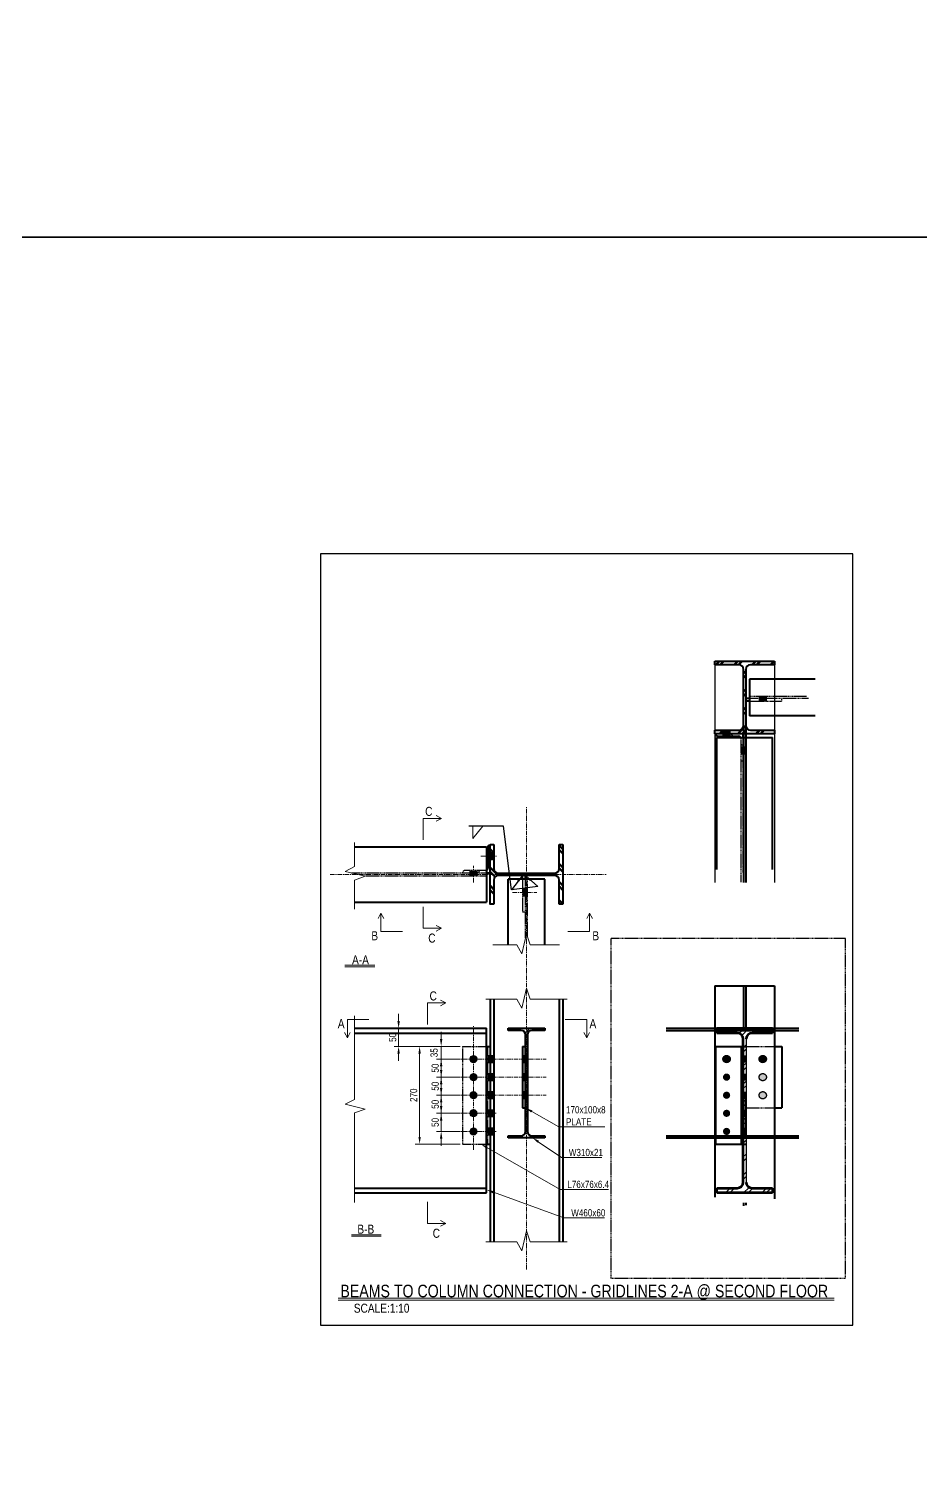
# Model space of a CAD drawing. Header units: millimetres. Extents: x -31954 to 493870, y 99509 to 604061.
# Drawn here: x 396560 to 399025, y 445863 to 449820 of the extents above; entities that cross this region are included whole.
import ezdxf
from ezdxf import colors
from ezdxf.entities.mleader import LeaderData, LeaderLine
from ezdxf.math import Vec2, Vec3

# ---------------------------------------------------------------- set-up
doc = ezdxf.new("R2010")
doc.units = ezdxf.units.MM
doc.header["$LTSCALE"] = 10
for name, pattern in [('ACAD_ISO02W100', [15, 12, -3]), ('ACAD_ISO03W100', [30, 12, -18]), ('Center', [2, 1.25, -0.25, 0.25, -0.25]), ('DASHED2', [0.375, 0.25, -0.125])]:
    doc.linetypes.add(name, pattern=pattern)
for name, color, linetype, lineweight in [('A-ANNOTATIONS', 1, 'Continuous', 9), ('S-ANNOTATIONS', 1, 'Continuous', 9), ('S-BEAM-STEEL-SECTION', 4, 'Continuous', 20), ('S-COLUMN-STEEL-PLAN', 4, 'Continuous', 50), ('S-COLUMN-STEEL-SECTION', 4, 'Continuous', 25), ('S-GRID', 6, 'Center', 9), ('S-HATCH', 9, 'Continuous', 0)]:
    doc.layers.add(name, color=color, linetype=linetype, lineweight=lineweight)
doc.styles.add('001 Title Text', font='arial.ttf', dxfattribs={"width": 0.8, "height": 3.5})
doc.styles.add('Anno Text High', font='arial.ttf', dxfattribs={"width": 0.8, "height": 2.5})
doc.styles.add('AnnoText', font='arial.ttf', dxfattribs={"width": 0.8, "height": 2})
doc.styles.add('Dimension Text', font='arial.ttf', dxfattribs={"width": 0.8})
doc.dimstyles.new('DIM 010', dxfattribs={"dimscale": 10, "dimtxt": 2, "dimasz": 2, "dimexe": 1.25, "dimexo": 0.625, "dimtad": 1, "dimdec": 0, "dimdsep": 46, "dimtxsty": 'Dimension Text', "dimcen": 2.5, "dimadec": 0, "dimazin": 0, "dimtfac": 1, "dimtdec": 0, "dimtmove": 0, "dimatfit": 3, "dimfxl": 1, "dimarcsym": 0})

msp = doc.modelspace()

# ---------------------------------------------------------------- hatches: boundary and pattern name
at = {"layer": 'S-BEAM-STEEL-SECTION'}
h = msp.add_hatch(color=256, dxfattribs=at)
h.dxf.hatch_style = 1
h.paths.add_polyline_path([(398599.1, 447966.7), (398599.1, 447960.9), (398589.1, 447960.9), (398589.1, 447966.7)])
h.paths.add_polyline_path([(398599.1, 447974), (398599.1, 447966.7), (398589.1, 447966.7), (398589.1, 447974)])
h.paths.add_polyline_path([(398589.1, 447974), (398589.1, 447966.7), (398579.1, 447966.7), (398579.1, 447974)])
h.paths.add_polyline_path([(398589.1, 447966.7), (398589.1, 447960.9), (398579.1, 447960.9), (398579.1, 447966.7)])
h = msp.add_hatch(color=256, dxfattribs=at)
h.dxf.hatch_style = 1
h.paths.add_polyline_path([(398479.1, 447870.7), (398479.1, 447864.6), (398489.1, 447864.6), (398489.1, 447870.7)])
h.paths.add_polyline_path([(398479.1, 447881.2), (398479.1, 447870.7), (398489.1, 447870.7), (398489.1, 447881.2)])
h.paths.add_polyline_path([(398489.1, 447881.2), (398489.1, 447870.7), (398499.1, 447870.7), (398499.1, 447881.2)])
h.paths.add_polyline_path([(398489.1, 447870.7), (398489.1, 447864.6), (398499.1, 447864.6), (398499.1, 447870.7)])
h = msp.add_hatch(color=256, dxfattribs=at)
h.dxf.hatch_style = 1
h.paths.add_polyline_path([(398539.1, 447815), (398543.1, 447815), (398543.1, 447825), (398539.1, 447825)])
h.paths.add_polyline_path([(398528.8, 447815), (398539.1, 447815), (398539.1, 447825), (398528.7, 447825)])
h.paths.add_polyline_path([(398528.7, 447825), (398539.1, 447825), (398535.1, 447835), (398528.8, 447835)])
h.paths.add_polyline_path([(398539.1, 447825), (398543.1, 447825), (398543.1, 447835), (398535.1, 447835)])
h = msp.add_hatch(color=256, dxfattribs=at)
h.dxf.hatch_style = 1
h.paths.add_polyline_path([(397835.2, 447542.6), (397829.2, 447542.6), (397829.2, 447532.6), (397835.2, 447532.6)])
h.paths.add_polyline_path([(397845.8, 447542.6), (397835.2, 447542.6), (397835.2, 447532.6), (397845.8, 447532.6)])
h.paths.add_polyline_path([(397845.8, 447532.6), (397835.2, 447532.6), (397835.2, 447522.6), (397845.8, 447522.6)])
h.paths.add_polyline_path([(397835.2, 447532.6), (397829.2, 447532.6), (397829.2, 447522.6), (397835.2, 447522.6)])
h = msp.add_hatch(color=256, dxfattribs=at)
h.dxf.hatch_style = 1
h.paths.add_polyline_path([(397779.6, 447482.6), (397779.6, 447478.6), (397789.6, 447478.6), (397789.6, 447482.6)])
h.paths.add_polyline_path([(397779.6, 447492.9), (397779.6, 447482.6), (397789.6, 447482.6), (397789.6, 447493)])
h.paths.add_polyline_path([(397789.6, 447493), (397789.6, 447482.6), (397799.6, 447486.6), (397799.6, 447492.9)])
h.paths.add_polyline_path([(397789.6, 447482.6), (397789.6, 447478.6), (397799.6, 447478.6), (397799.6, 447486.6)])
h = msp.add_hatch(color=256, dxfattribs=at)
h.dxf.hatch_style = 1
h.paths.add_polyline_path([(397931.3, 447422.6), (397925.5, 447422.6), (397925.5, 447432.6), (397931.3, 447432.6)])
h.paths.add_polyline_path([(397938.6, 447422.6), (397931.3, 447422.6), (397931.3, 447432.6), (397938.6, 447432.6)])
h.paths.add_polyline_path([(397938.6, 447432.6), (397931.3, 447432.6), (397931.3, 447442.6), (397938.6, 447442.6)])
h.paths.add_polyline_path([(397931.3, 447432.6), (397925.5, 447432.6), (397925.5, 447442.6), (397931.3, 447442.6)])
h = msp.add_hatch(color=256, dxfattribs=at)
h.dxf.hatch_style = 1
h.paths.add_polyline_path([(397789.6, 446982.2, 0.414214), (397779.6, 446972.2), (397789.6, 446972.2)])
h = msp.add_hatch(color=256, dxfattribs=at)
h.dxf.hatch_style = 1
h.paths.add_polyline_path([(397779.6, 446972.2, 0.414214), (397789.6, 446962.2), (397789.6, 446972.2)])
h = msp.add_hatch(color=256, dxfattribs=at)
h.dxf.hatch_style = 1
h.paths.add_polyline_path([(397789.6, 446972.2), (397799.6, 446972.2, 0.414214), (397789.6, 446982.2)])
h = msp.add_hatch(color=256, dxfattribs=at)
h.dxf.hatch_style = 1
h.paths.add_polyline_path([(397789.6, 446962.2, 0.414214), (397799.6, 446972.2), (397789.6, 446972.2)])
h = msp.add_hatch(color=256, dxfattribs=at)
h.dxf.hatch_style = 1
h.paths.add_polyline_path([(397829.2, 446972.2), (397835.6, 446972.2), (397835.6, 446982.2), (397829.2, 446982.2)])
h.paths.add_polyline_path([(397835.6, 446972.2), (397845.8, 446972.2), (397845.8, 446982.2), (397835.6, 446982.2)])
h.paths.add_polyline_path([(397835.6, 446962.2), (397845.8, 446962.2), (397845.8, 446972.2), (397835.6, 446972.2)])
h.paths.add_polyline_path([(397835.6, 446972.2), (397829.2, 446972.2), (397829.2, 446962.2), (397835.6, 446962.2)])
h = msp.add_hatch(color=256, dxfattribs=at)
h.dxf.hatch_style = 1
h.paths.add_polyline_path([(397931.3, 446962.2), (397925.5, 446962.2), (397925.5, 446972.2), (397931.3, 446972.2)])
h.paths.add_polyline_path([(397938.6, 446962.2), (397931.3, 446962.2), (397931.3, 446972.2), (397938.6, 446972.2)])
h.paths.add_polyline_path([(397938.6, 446972.2), (397931.3, 446972.2), (397931.3, 446982.2), (397938.6, 446982.2)])
h.paths.add_polyline_path([(397931.3, 446972.2), (397925.5, 446972.2), (397925.5, 446982.2), (397931.3, 446982.2)])
h = msp.add_hatch(color=256, dxfattribs=at)
h.dxf.hatch_style = 1
h.paths.add_polyline_path([(398499.1, 446972.2, 1), (398479.1, 446972.2, 1)])
h = msp.add_hatch(color=256, dxfattribs=at)
h.dxf.hatch_style = 1
h.paths.add_polyline_path([(398539, 446962.2), (398543, 446962.2), (398543, 446972.2), (398539, 446972.2)])
h.paths.add_polyline_path([(398528.7, 446962.2), (398539, 446962.2), (398539, 446972.2), (398528.7, 446972.2)])
h.paths.add_polyline_path([(398528.7, 446972.2), (398539, 446972.2), (398535, 446982.2), (398528.7, 446982.2)])
h.paths.add_polyline_path([(398539, 446972.2), (398543, 446972.2), (398543, 446982.2), (398535, 446982.2)])
h = msp.add_hatch(color=256, dxfattribs=at)
h.dxf.hatch_style = 1
h.paths.add_polyline_path([(398599.1, 446972.2, 1), (398579.1, 446972.2, 1)])
h = msp.add_hatch(color=256, dxfattribs=at)
h.dxf.hatch_style = 1
h.paths.add_polyline_path([(397789.6, 446932.2, 0.414214), (397779.6, 446922.2), (397789.6, 446922.2)])
h = msp.add_hatch(color=256, dxfattribs=at)
h.dxf.hatch_style = 1
h.paths.add_polyline_path([(397789.6, 446922.2), (397779.6, 446922.2, 0.414214), (397789.6, 446912.2)])
h = msp.add_hatch(color=256, dxfattribs=at)
h.dxf.hatch_style = 1
h.paths.add_polyline_path([(397799.6, 446922.2, 0.414214), (397789.6, 446932.2), (397789.6, 446922.2)])
h = msp.add_hatch(color=256, dxfattribs=at)
h.dxf.hatch_style = 1
h.paths.add_polyline_path([(397799.6, 446922.2), (397789.6, 446922.2), (397789.6, 446912.2, 0.414214)])
h = msp.add_hatch(color=256, dxfattribs=at)
h.dxf.hatch_style = 1
h.paths.add_polyline_path([(397835.6, 446932.2), (397829.2, 446932.2), (397829.2, 446922.2), (397835.6, 446922.2)])
h.paths.add_polyline_path([(397845.8, 446932.2), (397835.6, 446932.2), (397835.6, 446922.2), (397845.8, 446922.2)])
h.paths.add_polyline_path([(397845.8, 446922.2), (397835.6, 446922.2), (397835.6, 446912.2), (397845.8, 446912.2)])
h.paths.add_polyline_path([(397835.6, 446922.2), (397829.2, 446922.2), (397829.2, 446912.2), (397835.6, 446912.2)])
h = msp.add_hatch(color=256, dxfattribs=at)
h.dxf.hatch_style = 1
h.paths.add_polyline_path([(397931.3, 446912.2), (397925.5, 446912.2), (397925.5, 446922.2), (397931.3, 446922.2)])
h.paths.add_polyline_path([(397938.6, 446912.2), (397931.3, 446912.2), (397931.3, 446922.2), (397938.6, 446922.2)])
h.paths.add_polyline_path([(397938.6, 446922.2), (397931.3, 446922.2), (397931.3, 446932.2), (397938.6, 446932.2)])
h.paths.add_polyline_path([(397931.3, 446922.2), (397925.5, 446922.2), (397925.5, 446932.2), (397931.3, 446932.2)])
h = msp.add_hatch(color=256, dxfattribs=at)
h.dxf.hatch_style = 1
h.paths.add_polyline_path([(398499.1, 446922.2, 1), (398479.1, 446922.2, 1)])
h = msp.add_hatch(color=256, dxfattribs=at)
h.dxf.hatch_style = 1
h.paths.add_polyline_path([(398539.1, 446912.2), (398543.1, 446912.2), (398543.1, 446922.2), (398539.1, 446922.2)])
h.paths.add_polyline_path([(398528.8, 446912.2), (398539.1, 446912.2), (398539.1, 446922.2), (398528.7, 446922.2)])
h.paths.add_polyline_path([(398528.7, 446922.2), (398539.1, 446922.2), (398535.1, 446932.2), (398528.8, 446932.2)])
h.paths.add_polyline_path([(398539.1, 446922.2), (398543.1, 446922.2), (398543.1, 446932.2), (398535.1, 446932.2)])
h = msp.add_hatch(color=256, dxfattribs=at)
h.dxf.hatch_style = 1
h.paths.add_polyline_path([(398579.1, 446872.2, 1), (398599.1, 446872.2, 1)])
h.paths.add_polyline_path([(398579.1, 446922.2, 1), (398599.1, 446922.2, 1)])
h = msp.add_hatch(color=256, dxfattribs=at)
h.dxf.hatch_style = 1
h.paths.add_polyline_path([(397789.6, 446882.2, 0.414214), (397779.6, 446872.2), (397789.6, 446872.2)])
h = msp.add_hatch(color=256, dxfattribs=at)
h.dxf.hatch_style = 1
h.paths.add_polyline_path([(397789.6, 446872.2), (397779.6, 446872.2, 0.414214), (397789.6, 446862.2)])
h = msp.add_hatch(color=256, dxfattribs=at)
h.dxf.hatch_style = 1
h.paths.add_polyline_path([(397789.6, 446872.2), (397799.6, 446872.2, 0.414214), (397789.6, 446882.2)])
h = msp.add_hatch(color=256, dxfattribs=at)
h.dxf.hatch_style = 1
h.paths.add_polyline_path([(397799.6, 446872.2), (397789.6, 446872.2), (397789.6, 446862.2, 0.414214)])
h = msp.add_hatch(color=256, dxfattribs=at)
h.dxf.hatch_style = 1
h.paths.add_polyline_path([(397835.6, 446882.2), (397829.2, 446882.2), (397829.2, 446872.2), (397835.6, 446872.2)])
h.paths.add_polyline_path([(397845.8, 446882.2), (397835.6, 446882.2), (397835.6, 446872.2), (397845.8, 446872.2)])
h.paths.add_polyline_path([(397845.8, 446872.2), (397835.6, 446872.2), (397835.6, 446862.2), (397845.8, 446862.2)])
h.paths.add_polyline_path([(397835.6, 446872.2), (397829.2, 446872.2), (397829.2, 446862.2), (397835.6, 446862.2)])
h = msp.add_hatch(color=256, dxfattribs=at)
h.dxf.hatch_style = 1
h.paths.add_polyline_path([(397931.3, 446862.2), (397925.5, 446862.2), (397925.5, 446872.2), (397931.3, 446872.2)])
h.paths.add_polyline_path([(397938.6, 446862.2), (397931.3, 446862.2), (397931.3, 446872.2), (397938.6, 446872.2)])
h.paths.add_polyline_path([(397938.6, 446872.2), (397931.3, 446872.2), (397931.3, 446882.2), (397938.6, 446882.2)])
h.paths.add_polyline_path([(397931.3, 446872.2), (397925.5, 446872.2), (397925.5, 446882.2), (397931.3, 446882.2)])
h = msp.add_hatch(color=256, dxfattribs=at)
h.dxf.hatch_style = 1
h.paths.add_polyline_path([(398499.1, 446872.2, 1), (398479.1, 446872.2, 1)])
h = msp.add_hatch(color=256, dxfattribs=at)
h.dxf.hatch_style = 1
h.paths.add_polyline_path([(398539.1, 446862.2), (398543.1, 446862.2), (398543.1, 446872.2), (398539.1, 446872.2)])
h.paths.add_polyline_path([(398528.8, 446862.2), (398539.1, 446862.2), (398539.1, 446872.2), (398528.7, 446872.2)])
h.paths.add_polyline_path([(398528.7, 446872.2), (398539.1, 446872.2), (398535.1, 446882.2), (398528.8, 446882.2)])
h.paths.add_polyline_path([(398539.1, 446872.2), (398543.1, 446872.2), (398543.1, 446882.2), (398535.1, 446882.2)])
h = msp.add_hatch(color=256, dxfattribs=at)
h.dxf.hatch_style = 1
h.paths.add_polyline_path([(397789.6, 446832.2, 0.414214), (397779.6, 446822.2), (397789.6, 446822.2)])
h = msp.add_hatch(color=256, dxfattribs=at)
h.dxf.hatch_style = 1
h.paths.add_polyline_path([(397789.6, 446822.2), (397799.6, 446822.2, 0.414214), (397789.6, 446832.2)])
h = msp.add_hatch(color=256, dxfattribs=at)
h.dxf.hatch_style = 1
h.paths.add_polyline_path([(397835.6, 446832.2), (397829.2, 446832.2), (397829.2, 446822.2), (397835.6, 446822.2)])
h.paths.add_polyline_path([(397845.8, 446832.2), (397835.6, 446832.2), (397835.6, 446822.2), (397845.8, 446822.2)])
h.paths.add_polyline_path([(397845.8, 446822.2), (397835.6, 446822.2), (397835.6, 446812.2), (397845.8, 446812.2)])
h.paths.add_polyline_path([(397835.6, 446822.2), (397829.2, 446822.2), (397829.2, 446812.2), (397835.6, 446812.2)])
h = msp.add_hatch(color=256, dxfattribs=at)
h.dxf.hatch_style = 1
h.paths.add_polyline_path([(398499.1, 446822.2, 1), (398479.1, 446822.2, 1)])
h = msp.add_hatch(color=256, dxfattribs=at)
h.dxf.hatch_style = 1
h.paths.add_polyline_path([(398539, 446812.2), (398543, 446812.2), (398543, 446822.2), (398539, 446822.2)])
h.paths.add_polyline_path([(398528.7, 446812.2), (398539, 446812.2), (398539, 446822.2), (398528.7, 446822.2)])
h.paths.add_polyline_path([(398528.7, 446822.2), (398539, 446822.2), (398535, 446832.2), (398528.7, 446832.2)])
h.paths.add_polyline_path([(398539, 446822.2), (398543, 446822.2), (398543, 446832.2), (398535, 446832.2)])
h = msp.add_hatch(color=256, dxfattribs=at)
h.dxf.hatch_style = 1
h.paths.add_polyline_path([(397789.6, 446822.2), (397779.6, 446822.2, 0.414214), (397789.6, 446812.2)])
h = msp.add_hatch(color=256, dxfattribs=at)
h.dxf.hatch_style = 1
h.paths.add_polyline_path([(397799.6, 446822.2), (397789.6, 446822.2), (397789.6, 446812.2, 0.414214)])
h = msp.add_hatch(color=256, dxfattribs=at)
h.dxf.hatch_style = 1
h.paths.add_polyline_path([(397789.6, 446782.2, 0.414214), (397779.6, 446772.2), (397789.6, 446772.2)])
h = msp.add_hatch(color=256, dxfattribs=at)
h.dxf.hatch_style = 1
h.paths.add_polyline_path([(397789.6, 446772.2), (397779.6, 446772.2, 0.414214), (397789.6, 446762.2)])
h = msp.add_hatch(color=256, dxfattribs=at)
h.dxf.hatch_style = 1
h.paths.add_polyline_path([(397789.6, 446772.2), (397799.6, 446772.2, 0.414214), (397789.6, 446782.2)])
h = msp.add_hatch(color=256, dxfattribs=at)
h.dxf.hatch_style = 1
h.paths.add_polyline_path([(397799.6, 446772.2), (397789.6, 446772.2), (397789.6, 446762.2, 0.414214)])
h = msp.add_hatch(color=256, dxfattribs=at)
h.dxf.hatch_style = 1
h.paths.add_polyline_path([(397835.6, 446782.2), (397829.2, 446782.2), (397829.2, 446772.2), (397835.6, 446772.2)])
h.paths.add_polyline_path([(397845.8, 446782.2), (397835.6, 446782.2), (397835.6, 446772.2), (397845.8, 446772.2)])
h.paths.add_polyline_path([(397845.8, 446772.2), (397835.6, 446772.2), (397835.6, 446762.2), (397845.8, 446762.2)])
h.paths.add_polyline_path([(397835.6, 446772.2), (397829.2, 446772.2), (397829.2, 446762.2), (397835.6, 446762.2)])
h = msp.add_hatch(color=256, dxfattribs=at)
h.dxf.hatch_style = 1
h.paths.add_polyline_path([(398499.1, 446772.2, 1), (398479.1, 446772.2, 1)])
h = msp.add_hatch(color=256, dxfattribs=at)
h.dxf.hatch_style = 1
h.paths.add_polyline_path([(398539.1, 446762.2), (398543.1, 446762.2), (398543.1, 446772.2), (398539.1, 446772.2)])
h.paths.add_polyline_path([(398528.8, 446762.2), (398539.1, 446762.2), (398539.1, 446772.2), (398528.7, 446772.2)])
h.paths.add_polyline_path([(398528.7, 446772.2), (398539.1, 446772.2), (398535.1, 446782.2), (398528.8, 446782.2)])
h.paths.add_polyline_path([(398539.1, 446772.2), (398543.1, 446772.2), (398543.1, 446782.2), (398535.1, 446782.2)])
at = {"layer": 'S-COLUMN-STEEL-PLAN'}
h = msp.add_hatch(dxfattribs=at)
h.set_pattern_fill('FP_2', color=256, angle=180, style=0, pattern_type=2)
h.set_pattern_definition([(225, (383127.07, 448960.73), (25.14472, -25.14472), []), (225, (383127.07, 448922.63), (25.14472, -25.14472), [])])
h.paths.add_polyline_path([(398456.6, 448072), (398456.6, 448061.8), (398523.2, 448061.8), (398526.5, 448061.3), (398529.6, 448060.1), (398532.2, 448058), (398534.3, 448055.4), (398535.5, 448052.3), (398536, 448049), (398536, 447894), (398535.5, 447890.7), (398534.3, 447887.6), (398532.2, 447884.9), (398529.6, 447882.9), (398526.5, 447881.6), (398523.2, 447881.2), (398456.6, 447881.2), (398456.6, 447871), (398621.6, 447871), (398621.6, 447881.2), (398555, 447881.2), (398551.7, 447881.6), (398548.6, 447882.9), (398545.9, 447884.9), (398543.9, 447887.6), (398542.6, 447890.7), (398542.2, 447894), (398542.2, 448049), (398542.6, 448052.3), (398543.9, 448055.4), (398545.9, 448058), (398548.6, 448060.1), (398551.7, 448061.3), (398555, 448061.8), (398621.6, 448061.8), (398621.6, 448072)], flags=0)
h = msp.add_hatch(dxfattribs=at)
h.set_pattern_fill('FP_2', color=256, angle=90, style=0, pattern_type=2)
h.set_pattern_definition([(135, (398925.325, 462894.653), (-25.14472, -25.14472), []), (135, (398887.225, 462894.653), (-25.14472, -25.14472), [])])
h.paths.add_polyline_path([(398036.6, 447565.1), (398026.4, 447565.1), (398026.4, 447498.5), (398025.9, 447495.2), (398024.7, 447492.1), (398022.6, 447489.5), (398020, 447487.5), (398016.9, 447486.2), (398013.6, 447485.7), (397858.6, 447485.7), (397855.3, 447486.2), (397852.2, 447487.5), (397849.5, 447489.5), (397847.5, 447492.1), (397846.2, 447495.2), (397845.8, 447498.5), (397845.8, 447565.1), (397835.6, 447565.1), (397835.6, 447400.1), (397845.8, 447400.1), (397845.8, 447466.7), (397846.2, 447470.1), (397847.5, 447473.1), (397849.5, 447475.8), (397852.2, 447477.8), (397855.3, 447479.1), (397858.6, 447479.5), (398013.6, 447479.5), (398016.9, 447479.1), (398020, 447477.8), (398022.6, 447475.8), (398024.7, 447473.1), (398025.9, 447470.1), (398026.4, 447466.7), (398026.4, 447400.1), (398036.6, 447400.1)], flags=0)
at = {"layer": 'S-HATCH'}
h = msp.add_hatch(dxfattribs=at)
h.set_pattern_fill('FP_16', color=256, angle=270, style=0, pattern_type=2)
h.set_pattern_definition([(315, (397920.08, 432359.27), (25.14472, 25.14472), []), (315, (397958.18, 432359.27), (25.14472, 25.14472), [])])
h.paths.add_polyline_path([(398460.3, 447871), (398460.5, 447869.3), (398461.2, 447867.8), (398462.2, 447866.5), (398463.5, 447865.5), (398465, 447864.8), (398466.7, 447864.6), (398523.8, 447864.6), (398525.5, 447864.4), (398527, 447863.8), (398528.3, 447862.8), (398529.3, 447861.4), (398530, 447859.9), (398530.2, 447858.3), (398530.2, 447801.1), (398530.4, 447799.5), (398531, 447797.9), (398532, 447796.6), (398533.4, 447795.6), (398534.9, 447795), (398536.5, 447794.8), (398536.5, 447871)], flags=0)
h = msp.add_hatch(dxfattribs=at)
h.set_pattern_fill('FP_16', color=256, angle=180, style=0, pattern_type=2)
h.set_pattern_definition([(225, (382323.865, 448101.644), (25.14472, -25.14472), []), (225, (382323.865, 448063.544), (25.14472, -25.14472), [])])
h.paths.add_polyline_path([(397835.6, 447561.4), (397833.9, 447561.2), (397832.4, 447560.5), (397831.1, 447559.5), (397830.1, 447558.2), (397829.4, 447556.7), (397829.2, 447555), (397829.2, 447497.9), (397829, 447496.3), (397828.4, 447494.7), (397827.4, 447493.4), (397826, 447492.4), (397824.5, 447491.8), (397822.9, 447491.5), (397765.7, 447491.5), (397764.1, 447491.3), (397762.5, 447490.7), (397761.2, 447489.7), (397760.2, 447488.4), (397759.6, 447486.8), (397759.4, 447485.2), (397835.6, 447485.2)], flags=0)
h = msp.add_hatch(dxfattribs=at)
h.set_pattern_fill('FP_5', color=256, style=0, pattern_type=2)
h.set_pattern_definition([(45, (411941.985, 445916.403), (-25.14472, 25.14472), []), (45, (411941.985, 445954.503), (-25.14472, 25.14472), [])])
h.paths.add_polyline_path([(397986.6, 446754.2), (397986.6, 446759.9), (397950.9, 446759.9), (397946.2, 446760.8), (397942.2, 446763.5), (397939.6, 446767.5), (397938.6, 446772.2), (397938.6, 447039.2), (397939.6, 447043.9), (397942.2, 447047.9), (397946.2, 447050.5), (397950.9, 447051.5), (397986.6, 447051.5), (397986.6, 447057.2), (397885.6, 447057.2), (397885.6, 447051.5), (397921.2, 447051.5), (397925.9, 447050.5), (397929.9, 447047.9), (397932.6, 447043.9), (397933.5, 447039.2), (397933.5, 446772.2), (397932.6, 446767.5), (397929.9, 446763.5), (397925.9, 446760.8), (397921.2, 446759.9), (397885.6, 446759.9), (397885.6, 446754.2), (397976.7, 446754.2)], flags=0)
h = msp.add_hatch(dxfattribs=at)
h.set_pattern_fill('FP_12', color=256, style=0, pattern_type=2)
h.set_pattern_definition([(45, (409139.84, 445840.403), (-25.14472, 25.14472), []), (45, (409139.84, 445878.503), (-25.14472, 25.14472), [])])
h.paths.add_polyline_path([(398615.6, 446602.2), (398615.6, 446615.5), (398559.8, 446615.5), (398555.5, 446616), (398551.4, 446617.7), (398548, 446620.4), (398545.3, 446623.8), (398543.6, 446627.8), (398543.1, 446632.2), (398543.1, 447027.2), (398543.6, 447031.5), (398545.3, 447035.5), (398548, 447039), (398551.4, 447041.6), (398555.5, 447043.3), (398559.8, 447043.9), (398615.6, 447043.9), (398615.6, 447057.2), (398462.6, 447057.2), (398462.6, 447043.9), (398518.4, 447043.9), (398522.7, 447043.3), (398526.7, 447041.6), (398530.2, 447039), (398532.8, 447035.5), (398534.5, 447031.5), (398535.1, 447027.2), (398535.1, 446632.2), (398534.5, 446627.8), (398532.8, 446623.8), (398530.2, 446620.4), (398526.7, 446617.7), (398522.7, 446616), (398518.4, 446615.5), (398462.6, 446615.5), (398462.6, 446602.2)], flags=0)

# ---------------------------------------------------------------- linework, layer by layer
for p, q in [((398456.6, 448061.8), (398456.6, 447460)), ((398621.6, 448061.8), (398621.6, 447460))]:
    msp.add_line(p, q)
at = {"linetype": 'ACAD_ISO02W100'}
for centre in [(398489.1, 446972.2), (398589.1, 446972.2), (398589.1, 446922.2), (398589.1, 446872.2)]:
    msp.add_circle(centre, 10, dxfattribs=at)
at = {"layer": 'A-ANNOTATIONS'}
for p, q in [((397582.9, 447077.2), (397582.9, 447097.2)), ((397752.8, 447057.2), (397570.4, 447057.2)), ((397582.9, 447007.2), (397582.9, 447057.2)), ((397700.4, 447027.2), (397700.4, 447047.2)), ((397753.1, 447007.2), (397570.4, 447007.2)), ((397582.9, 446987.2), (397582.9, 446967.2)), ((397753.1, 447007.2), (397628.4, 447007.2)), ((397640.9, 446987.2), (397640.9, 446757.2)), ((397753.1, 447007.2), (397687.9, 447007.2)), ((397700.4, 447007.2), (397700.4, 446972.2)), ((397753.1, 446972.2), (397687.9, 446972.2)), ((397753.1, 446972.2), (397687.9, 446972.2)), ((397700.4, 446972.2), (397700.4, 446922.2)), ((397700.4, 446942.2), (397700.4, 446962.2)), ((397700.4, 446952.2), (397700.4, 446932.2)), ((397700.4, 446952.2), (397700.4, 446932.2)), ((397753.1, 446922.2), (397687.9, 446922.2)), ((397753.1, 446922.2), (397687.9, 446922.2)), ((397700.4, 446922.2), (397700.4, 446872.2)), ((397700.4, 446892.2), (397700.4, 446912.2)), ((397753.1, 446872.2), (397687.9, 446872.2)), ((397753.1, 446872.2), (397687.9, 446872.2)), ((397700.4, 446902.2), (397700.4, 446882.2)), ((397700.4, 446872.2), (397700.4, 446822.2)), ((397700.4, 446842.2), (397700.4, 446862.2)), ((397700.4, 446852.2), (397700.4, 446832.2)), ((397734.8, 446822.2), (397687.9, 446822.2)), ((397753.1, 446822.2), (397687.9, 446822.2)), ((397700.4, 446822.2), (397700.4, 446772.2)), ((397700.4, 446802.2), (397700.4, 446782.2)), ((397753.1, 446772.2), (397687.9, 446772.2)), ((397700.4, 446752.2), (397700.4, 446732.2)), ((397753.1, 446737.2), (397628.4, 446737.2))]:
    msp.add_line(p, q, dxfattribs=at)
for points in [[(397579.5, 447077.2), (397586.2, 447077.2), (397582.9, 447057.2)], [(397697.1, 447027.2), (397703.8, 447027.2), (397700.4, 447007.2)], [(397579.5, 446987.2), (397586.2, 446987.2), (397582.9, 447007.2)], [(397637.5, 446987.2), (397644.2, 446987.2), (397640.9, 447007.2)], [(397697.1, 446952.2), (397703.8, 446952.2), (397700.4, 446972.2)], [(397697.1, 446952.2), (397703.8, 446952.2), (397700.4, 446972.2)], [(397697.1, 446942.2), (397703.8, 446942.2), (397700.4, 446922.2)], [(397697.1, 446902.2), (397703.8, 446902.2), (397700.4, 446922.2)], [(397697.1, 446892.2), (397703.8, 446892.2), (397700.4, 446872.2)], [(397697.1, 446852.2), (397703.8, 446852.2), (397700.4, 446872.2)], [(397697.1, 446842.2), (397703.8, 446842.2), (397700.4, 446822.2)], [(397697.1, 446802.2), (397703.8, 446802.2), (397700.4, 446822.2)], [(397637.5, 446757.2), (397644.2, 446757.2), (397640.9, 446737.2)], [(397697.1, 446752.2), (397703.8, 446752.2), (397700.4, 446772.2)]]:
    msp.add_solid(points, dxfattribs=at)
at = {"layer": 'Defpoints'}
for points in [[(392989.9, 449243.1), (401632.2, 449243.1), (401632.2, 453776.4), (392989.9, 453776.4)], [(392989.9, 444709.7), (401632.2, 444709.7), (401632.2, 449243.1), (392989.9, 449243.1)], [(397366.9, 446236.4), (398838.1, 446236.4), (398838.1, 448368.2), (397366.9, 448368.2)]]:
    msp.add_lwpolyline(points, close=True, dxfattribs=at)
at = {"layer": 'Defpoints', "linetype": 'DASHED2'}
msp.add_lwpolyline([(398168.9, 446366.3), (398817.8, 446366.3), (398817.8, 447305.2), (398168.9, 447305.2)], close=True, dxfattribs=at)
at = {"layer": 'S-ANNOTATIONS'}
for p, q in [((397434.6, 447231.2), (397516.9, 447231.2)), ((397434.6, 447226.9), (397516.9, 447226.9)), ((397452.2, 446486.7), (397534.5, 446486.7)), ((397452.2, 446482.4), (397534.5, 446482.4)), ((397415.4, 446311), (398786.3, 446311)), ((397415.4, 446306.1), (398786.3, 446306.1))]:
    msp.add_line(p, q, dxfattribs=at)
for points in [[(397701, 447637.1), (397650.3, 447637.1), (397650.3, 447577.6)], [(397701, 447637.1), (397686.2, 447645)], [(397701, 447637.1), (397686.2, 447629.2)], [(397788.2, 447615.9), (397788.2, 447582.1), (397815.5, 447615.9)], [(397460.5, 447570.3), (397460.5, 447504.4), (397435.3, 447490.9), (397490.8, 447477.3), (397460.5, 447467), (397460.5, 447386.4)], [(397701, 447333.8), (397650.3, 447333.8), (397650.3, 447393.3)], [(397534, 447375.6), (397526.1, 447360.9)], [(397534, 447375.6), (397534, 447324.9), (397593.5, 447324.9)], [(397534, 447375.6), (397541.9, 447360.9)], [(397701, 447333.8), (397686.2, 447341.7)], [(398110.4, 447375.6), (398110.4, 447324.9), (398050.9, 447324.9)], [(398110.4, 447375.6), (398102.5, 447360.9)], [(398110.4, 447375.6), (398118.3, 447360.9)], [(397701, 447333.8), (397686.2, 447325.9)], [(397843.4, 447287.9), (397909.3, 447287.9), (397922.9, 447262.7), (397936.4, 447318.2), (397946.7, 447287.9), (398027.4, 447287.9)], [(397824.3, 447138.1), (397909.3, 447138.1), (397922.9, 447112.9), (397936.4, 447168.4), (397946.7, 447138.1), (398048.9, 447138.1)], [(397713.3, 447127.1), (397662.6, 447127.1), (397662.6, 447067.6)], [(397713.3, 447127.1), (397698.6, 447135)], [(397713.3, 447127.1), (397698.6, 447119.2)], [(397460.5, 447091.9), (397460.5, 446860.6), (397435.3, 446847.1), (397490.8, 446833.6), (397460.5, 446823.2), (397460.5, 446575.7)], [(397441.3, 447031.2), (397441.3, 447081.9), (397500.8, 447081.9)], [(398102.5, 447031.2), (398102.5, 447081.9), (398043, 447081.9)], [(397441.3, 447031.2), (397433.4, 447045.9)], [(397441.3, 447031.2), (397449.2, 447045.9)], [(398102.5, 447031.2), (398094.6, 447045.9)], [(398102.5, 447031.2), (398110.4, 447045.9)], [(397713.3, 446518.1), (397662.6, 446518.1), (397662.6, 446577.6)], [(397713.3, 446518.1), (397698.6, 446526)], [(397713.3, 446518.1), (397698.6, 446510.2)], [(397824.3, 446467.3), (397909.3, 446467.3), (397922.9, 446442.1), (397936.4, 446497.5), (397946.7, 446467.3), (398048.9, 446467.3)]]:
    msp.add_lwpolyline(points, dxfattribs=at)
at = {"layer": 'S-BEAM-STEEL-SECTION'}
for p, q in [((398579.1, 447960.9), (398579.1, 447974)), ((398599.1, 447960.7), (398599.1, 447974)), ((398542.2, 447968.9), (398542.2, 447960.9)), ((398479.1, 447864.6), (398479.1, 447878)), ((398499.1, 447864.6), (398499.1, 447878)), ((398543.1, 447835), (398528.8, 447835)), ((398543.1, 447815), (398528.8, 447815)), ((397829.2, 447542.6), (397842.6, 447542.6)), ((397829.2, 447522.6), (397842.6, 447522.6)), ((397779.6, 447478.6), (397779.6, 447492.9)), ((397799.6, 447478.6), (397799.6, 447492.9)), ((397933.5, 447479.5), (397925.5, 447479.5)), ((397925.3, 447422.6), (397938.6, 447422.6)), ((397925.5, 447442.6), (397938.6, 447442.6)), ((397829.2, 446982.2), (397845.8, 446982.2)), ((397829.2, 446962.2), (397845.8, 446962.2)), ((397925.3, 446962.2), (397938.6, 446962.2)), ((397925.5, 446982.2), (397938.6, 446982.2)), ((397829.2, 446932.2), (397845.8, 446932.2)), ((397829.2, 446912.2), (397845.8, 446912.2)), ((397925.3, 446912.2), (397938.6, 446912.2)), ((397925.5, 446932.2), (397938.6, 446932.2)), ((397829.2, 446882.2), (397845.8, 446882.2)), ((397925.5, 446882.2), (397938.6, 446882.2)), ((397829.2, 446862.2), (397845.8, 446862.2)), ((397829.2, 446832.2), (397845.8, 446832.2)), ((397925.3, 446862.2), (397938.6, 446862.2)), ((397829.2, 446812.2), (397845.8, 446812.2)), ((397829.2, 446782.2), (397845.8, 446782.2)), ((397829.2, 446762.2), (397845.8, 446762.2))]:
    msp.add_line(p, q, dxfattribs=at)
at = {"layer": 'S-BEAM-STEEL-SECTION', "linetype": 'DASHED2'}
msp.add_line((397925.5, 447057.2), (397933.5, 447057.2), dxfattribs=at)
at = {"layer": 'S-BEAM-STEEL-SECTION'}
for centre in [(397789.6, 446972.2), (397789.6, 446922.2), (397789.6, 446872.2), (397789.6, 446822.2), (397789.6, 446772.2)]:
    msp.add_circle(centre, 10, dxfattribs=at)
at = {"layer": 'S-COLUMN-STEEL-SECTION', "lineweight": 40}
for p, q in [((398456.6, 448061.8), (398456.6, 448072)), ((398456.6, 448072), (398621.6, 448072)), ((398523.2, 448061.8), (398456.6, 448061.8)), ((398621.6, 448061.8), (398555, 448061.8)), ((398621.6, 448072), (398621.6, 448061.8)), ((398536, 447894), (398536, 448049)), ((398542.2, 448049), (398542.2, 447894)), ((398733.8, 448022), (398552.2, 448022)), ((398552.2, 448022), (398552.2, 447921)), ((398552.2, 447968.9), (398542.2, 447968.9)), ((398552.2, 447960.9), (398542.2, 447960.9)), ((398536, 447894), (398536, 447460)), ((398542.2, 447894), (398542.2, 447460)), ((398733.8, 447921), (398552.2, 447921)), ((398456.6, 447871), (398456.6, 447881.2)), ((398456.6, 447881.2), (398523.2, 447881.2)), ((398621.6, 447871), (398456.6, 447871)), ((398462.6, 447495.9), (398462.6, 447861)), ((398462.6, 447861), (398615.6, 447861)), ((398465.2, 447864.6), (398522.4, 447864.6)), ((398535.1, 447861), (398535.1, 447871)), ((398555, 447881.2), (398621.6, 447881.2)), ((398615.6, 447495.9), (398615.6, 447861)), ((398621.6, 447881.2), (398621.6, 447871)), ((397460.5, 447559.1), (397825.6, 447559.1)), ((397825.6, 447559.1), (397825.6, 447406.1)), ((397829.2, 447556.5), (397829.2, 447499.3)), ((397835.6, 447400.1), (397835.6, 447565.1)), ((397835.6, 447565.1), (397845.8, 447565.1)), ((397845.8, 447565.1), (397845.8, 447498.5)), ((398026.4, 447498.5), (398026.4, 447565.1)), ((398026.4, 447565.1), (398036.6, 447565.1)), ((398036.6, 447565.1), (398036.6, 447400.1)), ((397825.6, 447486.6), (397835.6, 447486.6)), ((397845.8, 447466.7), (397845.8, 447400.1)), ((397858.6, 447485.7), (398013.6, 447485.7)), ((398013.6, 447479.5), (397858.6, 447479.5)), ((397885.6, 447287.9), (397885.6, 447469.5)), ((397986.6, 447469.5), (397885.6, 447469.5)), ((397925.5, 447469.5), (397925.5, 447479.5)), ((397933.5, 447469.5), (397933.5, 447479.5)), ((397986.6, 447287.9), (397986.6, 447469.5)), ((398026.4, 447400.1), (398026.4, 447466.7)), ((397460.5, 447406.1), (397825.6, 447406.1)), ((397845.8, 447400.1), (397835.6, 447400.1)), ((398036.6, 447400.1), (398026.4, 447400.1)), ((398456.6, 447174.5), (398456.6, 446590.7)), ((398456.6, 447174.5), (398621.6, 447174.5)), ((398621.6, 447174.5), (398621.6, 446586.3)), ((397835.6, 447138.1), (397835.6, 446467.3)), ((397845.8, 447138.1), (397845.8, 446467.3)), ((398026.4, 447138.1), (398026.4, 446467.3)), ((398036.6, 447138.1), (398036.6, 446467.3)), ((397460.5, 447057.2), (397825.6, 447057.2)), ((397460.5, 447043.9), (397825.6, 447043.9)), ((397825.6, 446602.2), (397825.6, 447057.2)), ((397885.6, 447057.2), (397986.6, 447057.2)), ((397885.6, 447051.5), (397885.6, 447057.2)), ((397921.2, 447051.5), (397885.6, 447051.5)), ((397933.5, 446772.2), (397933.5, 447039.2)), ((397938.6, 447039.2), (397938.6, 446772.2)), ((397986.6, 447051.5), (397950.9, 447051.5)), ((397986.6, 447057.2), (397986.6, 447051.5)), ((398322, 447057.2), (398689, 447057.2)), ((398322, 447051.5), (398689, 447051.5)), ((397825.6, 447007.2), (397835.6, 447007.2)), ((397925.5, 447007.2), (397925.5, 446837.2)), ((397925.5, 447007.2), (397933.5, 447007.2)), ((398458.9, 447007.2), (398543.1, 447007.2)), ((398458.9, 447007.2), (398458.9, 446737.2)), ((398621.6, 447007.2), (398642.2, 447007.2)), ((398642.2, 447007.2), (398642.2, 446837.2)), ((397925.5, 446837.2), (397933.5, 446837.2)), ((398621.6, 446837.2), (398642.2, 446837.2)), ((397885.6, 446754.2), (397885.6, 446759.9)), ((397885.6, 446759.9), (397921.2, 446759.9)), ((397986.6, 446754.2), (397885.6, 446754.2)), ((397950.9, 446759.9), (397986.6, 446759.9)), ((397986.6, 446759.9), (397986.6, 446754.2)), ((398322, 446759.9), (398689, 446759.9)), ((398322, 446754.2), (398689, 446754.2)), ((397825.6, 446737.2), (397835.6, 446737.2)), ((398458.9, 446737.2), (398543.1, 446737.2)), ((397460.5, 446615.5), (397825.6, 446615.5)), ((397460.5, 446602.2), (397825.6, 446602.2))]:
    msp.add_line(p, q, dxfattribs=at)
at = {"layer": 'S-COLUMN-STEEL-SECTION', "linetype": 'DASHED2', "lineweight": 30}
for p, q in [((398710.1, 447974), (398552.2, 447974)), ((398715.3, 447968.9), (398552.2, 447968.9)), ((398552.2, 447960.9), (398642.2, 447960.9)), ((398642.2, 447960.9), (398642.2, 447968.9)), ((398528.7, 447858.3), (398528.7, 447801.1)), ((398535.1, 447488.1), (398535.1, 447861)), ((398543.1, 447520.9), (398543.1, 447861)), ((398528.7, 447801.1), (398528.7, 447460)), ((397452.7, 447486.6), (397825.6, 447486.6)), ((397485.5, 447478.6), (397825.6, 447478.6)), ((397822.9, 447493), (397765.7, 447493)), ((397925.5, 447469.5), (397925.5, 447379.5)), ((397933.5, 447306.4), (397933.5, 447469.5)), ((397938.6, 447311.6), (397938.6, 447469.5)), ((397925.5, 447379.5), (397933.5, 447379.5)), ((397759.4, 447007.2), (397759.4, 446737.2)), ((397759.4, 447007.2), (397825.6, 447007.2)), ((397829.2, 446737.2), (397829.2, 447007.2)), ((398543.1, 447007.2), (398621.6, 447007.2)), ((398543.1, 446837.2), (398621.6, 446837.2)), ((397759.4, 446737.2), (397825.6, 446737.2))]:
    msp.add_line(p, q, dxfattribs=at)
at = {"layer": 'S-COLUMN-STEEL-SECTION', "linetype": 'ACAD_ISO03W100', "lineweight": 40}
for p, q in [((398536, 447174.5), (398536, 446566.8)), ((398542.2, 447174.5), (398542.2, 446568.5))]:
    msp.add_line(p, q, dxfattribs=at)
at = {"layer": 'S-COLUMN-STEEL-SECTION', "lineweight": 70}
for p, q in [((398462.6, 447057.2), (398615.6, 447057.2)), ((398462.6, 447043.9), (398462.6, 447057.2)), ((398518.4, 447043.9), (398462.6, 447043.9)), ((398535.1, 446632.2), (398535.1, 447027.2)), ((398615.6, 447043.9), (398559.8, 447043.9)), ((398615.6, 447057.2), (398615.6, 447043.9)), ((398462.6, 446602.2), (398462.6, 446615.5)), ((398462.6, 446615.5), (398518.4, 446615.5)), ((398615.6, 446602.2), (398462.6, 446602.2)), ((398559.8, 446615.5), (398615.6, 446615.5)), ((398615.6, 446615.5), (398615.6, 446602.2))]:
    msp.add_line(p, q, dxfattribs=at)
at = {"layer": 'S-COLUMN-STEEL-SECTION', "linetype": 'Continuous', "lineweight": 30}
for p, q in [((398543.1, 447027.2), (398543.1, 446632.2)), ((398528.7, 447007.2), (398528.7, 446737.2))]:
    msp.add_line(p, q, dxfattribs=at)
at = {"layer": 'S-COLUMN-STEEL-SECTION', "lineweight": 40}
for centre, radius, start, end in [((398523.2, 448049), 12.8, 0, 90), ((398555, 448049), 12.8, 90, 180), ((398523.2, 447894), 12.8, 270, 0), ((398555, 447894), 12.8, 180, 270), ((398465.2, 447871), 6.35, 180, 270), ((398522.4, 447858.3), 6.35, 25.1631, 90), ((397835.6, 447556.5), 6.35, 90, 180), ((397822.9, 447499.3), 6.35, 295.1631, 0), ((397858.6, 447498.5), 12.8, 180, 270), ((398013.6, 447498.5), 12.8, 270, 0), ((397858.6, 447466.7), 12.8, 90, 180), ((398013.6, 447466.7), 12.8, 0, 90), ((397921.2, 447039.2), 12.3, 0, 90), ((397950.9, 447039.2), 12.3, 90, 180), ((397921.2, 446772.2), 12.3, 270, 0), ((397950.9, 446772.2), 12.3, 180, 270)]:
    msp.add_arc(centre, radius, start, end, dxfattribs=at)
at = {"layer": 'S-COLUMN-STEEL-SECTION', "linetype": 'DASHED2', "lineweight": 30}
for centre, start, end in [((398522.4, 447858.3), 0, 25.1631), ((398535.1, 447801.1), 180, 270), ((397765.7, 447486.6), 90, 180), ((397822.9, 447499.3), 270, 295.1631)]:
    msp.add_arc(centre, 6.35, start, end, dxfattribs=at)
at = {"layer": 'S-COLUMN-STEEL-SECTION', "lineweight": 70}
for centre, start, end in [((398518.4, 447027.2), 0, 90), ((398559.8, 447027.2), 90, 180), ((398518.4, 446632.2), 270, 0), ((398559.8, 446632.2), 180, 270)]:
    msp.add_arc(centre, 16.7, start, end, dxfattribs=at)
at = {"layer": 'S-GRID'}
for p, q in [((397936.1, 446390.7), (397936.1, 447669.9)), ((397789.6, 447459.8), (397789.6, 447506)), ((397810.3, 447532.6), (397853.5, 447532.6)), ((397393.6, 447482.6), (398156.4, 447482.6)), ((397897.4, 447432.6), (397965.2, 447432.6)), ((397789.6, 446721.6), (397789.6, 447063.1)), ((397741, 446972.2), (397990.8, 446972.2)), ((397741, 446922.2), (397990.8, 446922.2)), ((397741, 446872.2), (397990.8, 446872.2)), ((397741, 446822.2), (397852.8, 446822.2)), ((397741, 446772.2), (397852.8, 446772.2))]:
    msp.add_line(p, q, dxfattribs=at)

# ---------------------------------------------------------------- texts
at = {"layer": 'A-ANNOTATIONS', "char_height": 20, "attachment_point": 5, "rotation": 90, "style": 'AnnoText'}
for s, insert in [('50', (397566.4, 447032.2)), ('35', (397681, 446989.7)), ('50', (397684, 446947.2)), ('50', (397684, 446897.2)), ('270', (397624.4, 446872.2)), ('50', (397684, 446847.2)), ('50', (397684, 446797.2))]:
    msp.add_mtext(s, dxfattribs=dict(at, insert=insert))
at = {"layer": 'S-ANNOTATIONS', "width": 0.8}
for s, height, style, p in [('C', 25, 'Anno Text High', (397656.1, 447644.1)), ('B', 25, 'Anno Text High', (397507.5, 447300.5)), ('C', 25, 'Anno Text High', (397664.7, 447294)), ('B', 25, 'Anno Text High', (398118.3, 447300.5)), ('A-A', 25, 'Anno Text High', (397454.2, 447233.8)), ('C', 25, 'Anno Text High', (397668.4, 447134.1)), ('A', 25, 'Anno Text High', (397414.8, 447057.5)), ('A', 25, 'Anno Text High', (398110.4, 447057.5)), ('B-B', 25, 'Anno Text High', (397468.9, 446489.6)), ('C', 25, 'Anno Text High', (397677, 446478.3)), ('BEAMS TO COLUMN CONNECTION - GRIDLINES 2-A @ SECOND FLOOR', 35, '001 Title Text', (397421.9, 446313.6)), ('SCALE:1:10', 25, 'Anno Text High', (397459, 446271.2))]:
    msp.add_text(s, height=height, dxfattribs=dict(at, style=style)).set_placement(p)

# ---------------------------------------------------------------- leaders
at = {"layer": 'A-ANNOTATIONS'}
ml = msp.add_multileader_mtext('Standard', dxfattribs=at)
ml.set_content('170x100x8\\PPLATE', color=256, style='AnnoText')
ml.set_leader_properties(color=256, linetype='ByLayer', lineweight=-1)
ml.build(insert=Vec2(0, 0))
ml.multileader.update_dxf_attribs({"text_left_attachment_type": 5, "text_right_attachment_type": 5, "dogleg_length": 1, "arrow_head_size": 20, "scale": 10})
ctx = ml.context
ctx.base_point, ctx.scale, ctx.char_height, ctx.arrow_head_size, ctx.landing_gap_size, ctx.plane_origin = Vec3(398035.4, 446784.7), 10, 20, 20, 10, Vec3(397933.5, 446837.2)
ctx.left_attachment, ctx.right_attachment = 5, 5
notes = []
notes.append((ctx, [(0, (1, 1, 0), (398025.4, 446784.7), (1, 0), 10, [(0, [(397933.5, 446837.2)], 0, [])])]))
ctx.mtext.insert, ctx.mtext.flow_direction = Vec3(398045.4, 446842.1), 5
at = {"layer": 'S-ANNOTATIONS'}
for points in [[(397925.5, 447479.5), (397894.5, 447440.2), (397872.8, 447615.9), (397777.3, 447615.9)], [(397933.5, 447479.5), (397967.1, 447448.9), (397894.5, 447440.2), (397872.8, 447615.9)]]:
    msp.add_leader(points, dimstyle='DIM 010', dxfattribs=at)
ml = msp.add_multileader_mtext('Standard', dxfattribs=at)
ml.set_content('W310x21', color=256, style='AnnoText')
ml.set_leader_properties(color=256, linetype='ByLayer', lineweight=-1)
ml.build(insert=Vec2(0, 0))
ml.multileader.update_dxf_attribs({"text_left_attachment_type": 5, "text_right_attachment_type": 5, "dogleg_length": 1, "arrow_head_size": 20, "scale": 10})
ctx = ml.context
ctx.base_point, ctx.scale, ctx.char_height, ctx.arrow_head_size, ctx.landing_gap_size, ctx.plane_origin = Vec3(398043.1, 446699.9), 10, 20, 20, 10, Vec3(397952.2, 446754.9)
ctx.left_attachment, ctx.right_attachment = 5, 5
notes.append((ctx, [(0, (1, 1, 0), (398033.1, 446699.9), (1, 0), 10, [(0, [(397952.2, 446754.9)], 0, [])])]))
ctx.mtext.insert, ctx.mtext.flow_direction = Vec3(398053.1, 446724), 5
ml = msp.add_multileader_mtext('Standard', dxfattribs=at)
ml.set_content('L76x76x6.4', color=256, style='AnnoText')
ml.set_leader_properties(color=256, linetype='ByLayer', lineweight=-1)
ml.build(insert=Vec2(0, 0))
ml.multileader.update_dxf_attribs({"text_left_attachment_type": 5, "text_right_attachment_type": 5, "dogleg_length": 1, "arrow_head_size": 20, "scale": 10})
ctx = ml.context
ctx.base_point, ctx.scale, ctx.char_height, ctx.arrow_head_size, ctx.landing_gap_size, ctx.plane_origin = Vec3(398039, 446611.9), 10, 20, 20, 10, Vec3(397809.7, 446737.4)
ctx.left_attachment, ctx.right_attachment = 5, 5
notes.append((ctx, [(0, (1, 1, 0), (398029, 446611.9), (1, 0), 10, [(0, [(397809.7, 446737.4)], 0, [])])]))
ctx.mtext.insert, ctx.mtext.flow_direction = Vec3(398049, 446635.9), 5
ml = msp.add_multileader_mtext('Standard', dxfattribs=at)
ml.set_content('W460x60', color=256, style='AnnoText')
ml.set_leader_properties(color=256, linetype='ByLayer', lineweight=-1)
ml.build(insert=Vec2(0, 0))
ml.multileader.update_dxf_attribs({"text_left_attachment_type": 5, "text_right_attachment_type": 5, "dogleg_length": 1, "arrow_head_size": 20, "scale": 10})
ctx = ml.context
ctx.base_point, ctx.scale, ctx.char_height, ctx.arrow_head_size, ctx.landing_gap_size, ctx.plane_origin = Vec3(398049.8, 446533.2), 10, 20, 20, 10, Vec3(397825.8, 446611.1)
ctx.left_attachment, ctx.right_attachment = 5, 5
notes.append((ctx, [(0, (1, 1, 0), (398039.8, 446533.2), (1, 0), 10, [(0, [(397825.8, 446611.1)], 0, [])])]))
ctx.mtext.insert, ctx.mtext.flow_direction = Vec3(398059.8, 446557.3), 5
for ctx, leaders in notes:
    for number, flags, end, landing, length, lines in leaders:
        leader = LeaderData()
        leader.index, (leader.has_last_leader_line, leader.has_dogleg_vector, leader.attachment_direction) = number, flags
        leader.last_leader_point, leader.dogleg_vector, leader.dogleg_length = Vec3(end), Vec3(landing), length
        for number, points, colour, breaks in lines:
            line = LeaderLine()
            line.index, line.vertices, line.color, line.breaks = number, Vec3.list(points), colors.encode_raw_color(colour), breaks
            leader.lines.append(line)
        ctx.leaders.append(leader)

doc.saveas('drawing.dxf')
